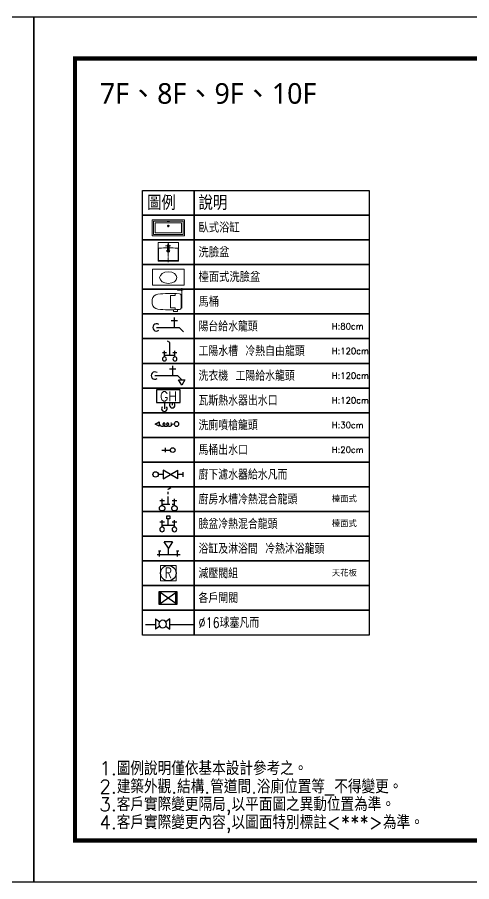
# Model space of a CAD drawing. Extents: x 489590 to 931630, y 16852 to 52972.
# Drawn here: x 504399 to 505503, y 50872 to 52972 of the extents above; entities that cross this region are included whole.
import ezdxf
from ezdxf.enums import TextEntityAlignment as Align

# ---------------------------------------------------------------- set-up
doc = ezdxf.new("R2010")
doc.units = 0
doc.header["$LTSCALE"] = 50
for name, pattern in [('BORDER', [1.75, 0.5, -0.25, 0.5, -0.25, 0, -0.25]), ('CENTER', [50.8, 31.75, -6.35, 6.35, -6.35]), ('DASHED', [0.75, 0.5, -0.25]), ('HOTWR', [0.625, 0.25, -0.075, 0.075, -0.075, 0.075, -0.075])]:
    doc.linetypes.add(name, pattern=pattern)
for name, color, linetype in [('08', 8, 'Continuous'), ('100T1-1', 4, 'Continuous'), ('A-fur', 8, 'Continuous'), ('CW', 4, 'Continuous'), ('DIM', 6, 'Continuous'), ('IRR-1', 6, 'Continuous'), ('TEMP', 15, 'Continuous'), ('text', 4, 'Continuous'), ('TOIL', 5, 'Continuous'), ('TX', 4, 'Continuous'), ('滴灌管', 171, 'BORDER'), ('瓦斯', 3, 'Continuous'), ('設備', 1, 'Continuous')]:
    doc.layers.add(name, color=color, linetype=linetype)
doc.styles.add('AEH', font='SIMPLEX.shx', dxfattribs={"bigfont": 'chineset.shx'})
doc.styles.add('CHINA', font='SIMPLEX.shx', dxfattribs={"bigfont": 'CHINESET.shx'})
doc.styles.add('SINGLE', font='SIMPLEX.shx', dxfattribs={"width": 0.8, "bigfont": 'chineset.shx'})
doc.styles.get("Standard").update_dxf_attribs({"font": 'txt.shx', "bigfont": 'chineset.shx'})
doc.styles.add('微軟正黑體', font='MSJH_0.TTF')
doc.linetypes.add('FENCELINE1', pattern='A,6.35,-2.54,[133,ltypeshp.shx,S=2.54,R=0,X=-2.54,Y=0],-2.54,25.4', length=36.83)

# ---------------------------------------------------------------- blocks, each defined once
blk = doc.blocks.new('A$C6F4479EE')
at = {"layer": '08'}
blk.add_lwpolyline([(0, 2100), (0, 0), (2970, 0), (2970, 2100)], close=True, dxfattribs=at)
at = {"layer": '08', "color": 8, "true_color": 0x737373, "const_width": 10}
blk.add_lwpolyline([(2535.7, 2000), (100, 2000), (100, 100), (2870, 100), (2870, 1814.8)], dxfattribs=at)
blk = doc.blocks.new('A$C057A232C')
at = {"layer": 'text', "style": 'CHINA'}
for s, p in [('1.圖例說明僅依基本設計參考之。', (1555.8, 333.1)), ('2.建築外觀.結構.管道間.浴廁位置等_不得變更。', (1555.8, 288.9)), ('3.客戶實際變更隔局,以平面圖之異動位置為準。', (1555.8, 245.8)), ('4.客戶實際變更內容,以圖面特別標註<***>為準。', (1555.8, 202))]:
    blk.add_text(s, height=33.075, dxfattribs=at).set_placement(p)
blk = doc.blocks.new('A$C38E96F1B')
at = {"layer": 'A-fur', "color": 8, "lineweight": 5, "true_color": 0x737373}
for p, q in [((30.5, 78.8), (30.5, 91)), ((37, 85), (24.1, 85))]:
    blk.add_line(p, q, dxfattribs=at)
for points in [[(0, 165), (0, 5), (80, 5), (80, 165)], [(7, 158), (7, 12), (73, 12), (73, 158)], [(15, 20), (65, 20), (65, 150), (15, 150)], [(7, 90), (7, 80), (9, 80), (9, 90)]]:
    blk.add_lwpolyline(points, close=True, dxfattribs=at)
for radius in [4.49, 3.22, 2.71]:
    blk.add_circle((30.5, 85), radius, dxfattribs=at)
blk = doc.blocks.new('A$C44746B4D')
at = {"layer": 'A-fur', "color": 8, "lineweight": 5, "true_color": 0x737373}
for p, q in [((-250, -129), (-250, 309)), ((-250, 309), (250, 309)), ((-22, 120), (-22, 236)), ((-21, 236), (-22, 236)), ((-21, 173), (-21, 236)), ((-2, 284), (-2, 258)), ((-1, 285), (1, 285)), ((2, 284), (2, 258)), ((8, 309), (221, 309)), ((21, 173), (21, 236)), ((23, 236), (21, 236)), ((23, 120), (23, 236)), ((250, 309), (250, -129)), ((-21, 173), (-22, 173)), ((-21, 120), (-22, 120)), ((-21, 120), (-21, 165)), ((23, 173), (21, 173)), ((21, 120), (21, 165)), ((23, 120), (21, 120)), ((238, -141), (-238, -141))]:
    blk.add_line(p, q, dxfattribs=at)
at = {"layer": 'A-fur', "color": 8, "linetype": 'CENTER', "lineweight": 5, "ltscale": 0.01, "true_color": 0x737373}
for p, q in [((65, 234), (-65, 234)), ((0, 323), (0, -163)), ((-53, 109), (43, 109))]:
    blk.add_line(p, q, dxfattribs=at)
at = {"layer": 'A-fur', "color": 8, "linetype": 'ByBlock', "lineweight": 5, "true_color": 0x737373}
for p, q in [((-237, 156), (-237, -108)), ((237, 156), (237, -108)), ((-217, -128), (0, -128)), ((217, -128), (0, -128))]:
    blk.add_line(p, q, dxfattribs=at)
at = {"layer": 'A-fur', "color": 8, "linetype": 'DASHED', "lineweight": 5, "ltscale": 20, "true_color": 0x737373}
blk.add_circle((0, 234), 17.5, dxfattribs=at)
at = {"layer": 'A-fur', "color": 8, "lineweight": 5, "true_color": 0x737373}
for centre, radius, start, end in [((0, 236), 22.5, 0, 180), ((0, 236), 20.9, 0, 180), ((-1, 284), 1, 90, 180), ((1, 284), 1, 0, 90), ((0, 109), 32, 134.6783, 45.3217), ((0, 173), 22.5, 180, 0), ((0, 120), 22.5, 180, 0), ((0, 109), 22, 168.0858, 11.9142), ((0, 173), 20.9, 180, 0), ((0, 120), 20.9, 180, 0), ((-238, -129), 12, 180, 270.1118), ((238, -129), 12, 270, 0)]:
    blk.add_arc(centre, radius, start, end, dxfattribs=at)
at = {"layer": 'A-fur', "color": 8, "linetype": 'ByBlock', "lineweight": 5, "true_color": 0x737373}
for centre, radius, start, end in [((-217, 156), 20, 91.2484, 180), ((0, -9821), 10000, 90.1289, 91.2484), ((0, -9821), 10000, 88.7516, 89.8711), ((217, 156), 20, 0, 88.7516), ((-217, -108), 20, 180, 270), ((217, -108), 20, 270, 0)]:
    blk.add_arc(centre, radius, start, end, dxfattribs=at)
blk = doc.blocks.new('A$C4EFA0F76')
at = {"layer": 'TOIL', "color": 9, "lineweight": 5, "true_color": 0xc7c8ca}
for p, q in [((0, 19.3), (0, -29.4)), ((2, 19.1), (2, -12)), ((72, 9.1), (72, -1.9)), ((11.7, -25.4), (-2.7, -25.4))]:
    blk.add_line(p, q, dxfattribs=at)
for points in [[(72, 9.1, 0.3374), (58.3, 21.6, 0.027493), (33.7, 23.4, 0.022437), (5.8, 22.6, 0.348898), (2, 19.1)], [(72, -1.9, -0.3374), (58.3, -14.5, -0.027493), (33.7, -16.2, -0.022437), (5.8, -15.5, -0.348898), (2, -12)], [(0, -22.9, -0.370325), (1.8, -24.4), (10.3, -24.4), (10.3, -25.4)], [(0, -28, 0.370325), (1.8, -26.5), (10.3, -26.5), (10.3, -25.4)]]:
    blk.add_lwpolyline(points, format="xyb", dxfattribs=at)
for points in [[(10.5, 22.9), (10.5, 27.8), (20.5, 27.8), (20.5, 23.3)], [(28, 3.6), (28, 18.8), (16.7, 18.8), (16.7, 23.2)], [(28, 3.6), (28, -11.7), (16.7, -11.7), (16.7, -16.1)]]:
    blk.add_lwpolyline(points, dxfattribs=at)
blk = doc.blocks.new('RV')
at = {"layer": 'CW', "lineweight": 0}
blk.add_lwpolyline([(-15, -30), (15, -30), (15, 0), (-15, 0)], close=True, dxfattribs=at)
at = {"layer": 'CW'}
blk.add_circle((0, -15), 15, dxfattribs=at)
at = {"layer": 'CW', "linetype": 'Continuous', "style": 'AEH', "width": 0.8}
blk.add_text('R', height=20, dxfattribs=at).set_placement((0, -15), align=Align.MIDDLE_CENTER)
blk = doc.blocks.new('W22')
for p, q in [((-18.8, 0), (18.8, 0)), ((-14.6, 2.9), (-14.6, -6)), ((0, 0), (0, -10.6)), ((14.8, 2.9), (14.8, -6)), ((-16.5, -6), (-12.8, -6)), ((0, -10.6), (-7.1, -21.1)), ((6.3, -21.1), (0, -10.6)), ((12.9, -6), (16.6, -6)), ((6.3, -21.1), (-7.1, -21.1))]:
    blk.add_line(p, q)
blk = doc.blocks.new('W16')
at = {"linetype": 'HOTWR'}
for p, q in [((0, 24.4), (3.9, 27.1)), ((0, 0), (0, 24.4)), ((-10, 0), (10, 0))]:
    blk.add_line(p, q, dxfattribs=at)
at = {"linetype": 'CENTER'}
for p, q in [((-6.1, 5.7), (-13.9, 5.7)), ((-10, -2.1), (-10, 8.7)), ((13.9, 5.7), (6.1, 5.7)), ((10, -2.1), (10, 8.7))]:
    blk.add_line(p, q, dxfattribs=at)
for centre in [(-10, -6.5), (10, -6.5)]:
    blk.add_circle(centre, 4.37, dxfattribs=at)
blk = doc.blocks.new('洗臉盆單把手冷熱龍頭')
for p, q in [((-6.1, 5.9), (-13.9, 5.9)), ((-10, -2.5), (-10, 9)), ((-10, 0.2), (10, 0.2)), ((0, 0.2), (0, 11)), ((13.9, 5.9), (6.1, 5.9)), ((10, -2.5), (10, 9))]:
    blk.add_line(p, q)
blk.add_lwpolyline([(-2.5, 11), (2.5, 11), (2.5, 16), (-2.5, 16)], close=True)
for centre in [(-10, -6.2), (10, -6.2)]:
    blk.add_circle(centre, 3.75)
blk = doc.blocks.new('逆滲透給水凡而')
for p, q in [((0, -6.9), (0, 0)), ((6, -6.9), (-6, -6.9)), ((-6, -6.9), (6, -26.9)), ((-6, -26.9), (6, -6.9)), ((-6, -26.9), (6, -26.9)), ((3.4, -33.9), (-3.4, -33.9)), ((0, -33.9), (0, -26.9))]:
    blk.add_line(p, q)
at = {"linetype": 'Continuous'}
blk.add_circle((0, 3.8), 3.75, dxfattribs=at)
blk = doc.blocks.new('馬桶出水栓')
for p, q in [((0, 17.6), (0, 3.8)), ((-3.4, 11.5), (3.4, 11.5))]:
    blk.add_line(p, q)
at = {"linetype": 'Continuous'}
blk.add_circle((0, 0), 3.75, dxfattribs=at)
blk = doc.blocks.new('沖水器')
at = {"lineweight": 0}
for p, q in [((-2.5, 8.8), (2.5, 8.8)), ((0, 3.8), (0, 8.8))]:
    blk.add_line(p, q, dxfattribs=at)
blk.add_lwpolyline([(0, 34.4), (-3.5, 28.3), (3.5, 28.3)], close=True)
at = {"linetype": 'Continuous'}
blk.add_circle((0, 0), 3.75, dxfattribs=at)
for centre, radius, start, end in [((1.2, 28.3), 1.24, 180, 256.6576), ((-2.3, 20.2), 0.415, 128.9918, 231.0082), ((-2.3, 14.4), 0.415, 128.9918, 231.0082), ((0, 23.1), 4.15, 231.0082, 76.6576), ((0, 17.3), 4.15, 231.0082, 128.9918), ((0, 11.5), 4.15, 283.3424, 128.9918), ((1.2, 6.2), 1.24, 103.3424, 180)]:
    blk.add_arc(centre, radius, start, end)
blk = doc.blocks.new('瓦斯熱水器')
at = {"linetype": 'Continuous'}
for p, q in [((-22.5, 24), (-22.5, 0)), ((22.5, 24), (-22.5, 24)), ((22.5, 0), (22.5, 24)), ((-22.5, 0), (22.5, 0)), ((-7.5, 0), (-7.5, -12.5)), ((7.5, 0), (7.5, -5.4))]:
    blk.add_line(p, q, dxfattribs=at)
for centre, major_axis, start_param, end_param in [((-7.5, -11.9), (0.53, 5.26), 1.00501, 5.47987), ((7.5, -5.1), (0.53, -5.26), 3.944908, 8.419768)]:
    blk.add_ellipse(centre, major_axis=major_axis, ratio=1, start_param=start_param, end_param=end_param, dxfattribs=at)
blk.add_text('GH', height=18, dxfattribs=at).set_placement((-16.2, 2.7))
blk = doc.blocks.new('單把手冷熱自由龍頭')
for p, q in [((0, 24.4), (3.9, 27.1)), ((0, 0), (0, 24.4)), ((-6.1, 5.7), (-13.9, 5.7)), ((-10, -2.7), (-10, 8.7)), ((-10, 0), (10, 0)), ((13.9, 5.7), (6.1, 5.7)), ((10, -2.7), (10, 8.7))]:
    blk.add_line(p, q)
for centre in [(-10, -6.5), (10, -6.5)]:
    blk.add_circle(centre, 3.75)
blk = doc.blocks.new('W27')
at = {"linetype": 'Continuous'}
for p, q in [((-40.7, -0.2), (-40.7, 22.2)), ((-51.1, 0), (-60.8, -9.7)), ((0, 0), (-51.1, 0)), ((-32.9, 15.5), (-47.4, 15.5))]:
    blk.add_line(p, q, dxfattribs=at)
blk.add_lwpolyline([(-60.8, -21.8), (-53.7, -9.7), (-67.8, -9.7)], close=True)
at = {"linetype": 'Continuous', "extrusion": (0, 0, -1)}
blk.add_ellipse((0, 0), major_axis=(-0.47, 8.38), ratio=1, start_param=-0.610066, end_param=3.864793, dxfattribs=at)
blk = doc.blocks.new('十字長栓')
at = {"linetype": 'Continuous'}
for p, q in [((-18.32, 0), (-18.32, 10.08)), ((-23, 0), (-27.34, -4.35)), ((0, 0), (-23, 0)), ((-14.8, 7.06), (-21.33, 7.06))]:
    blk.add_line(p, q, dxfattribs=at)
at = {"linetype": 'Continuous', "extrusion": (0, 0, -1)}
blk.add_ellipse((0, 0), major_axis=(-0.21, 3.77), ratio=1, start_param=-0.610066, end_param=3.864793, dxfattribs=at)
blk = doc.blocks.new('GV-B')
for p, q in [((-12.5, 9), (-12.5, -9)), ((-12.5, -9), (12.5, 9)), ((12.5, -9), (-12.5, 9)), ((12.5, -9), (12.5, 9))]:
    blk.add_line(p, q)
blk.add_lwpolyline([(-15, -10), (15, -10), (15, 10), (-15, 10)], close=True)
blk = doc.blocks.new('A$C3EE80BE7')
at = {"layer": 'A-fur', "color": 8, "lineweight": 5, "true_color": 0x737373}
blk.add_lwpolyline([(287.9, -650.6), (364.9, -650.6), (364.9, -612.1), (287.9, -612.1)], close=True, dxfattribs=at)
at = {"layer": 'A-fur', "color": 8, "lineweight": 5, "true_color": 0x737373, "extrusion": (0, 0, -1)}
blk.add_ellipse((326.4, -632.4), major_axis=(-21, 0), ratio=0.666667, dxfattribs=at)
at = {"layer": 'DIM'}
for points in [[(263.9, -420.7), (388.9, -420.7), (388.9, -480.7), (263.9, -480.7)], [(388.9, -420.7), (813.9, -420.7), (813.9, -480.7), (388.9, -480.7)], [(263.9, -480.7), (388.9, -480.7), (388.9, -540.7), (263.9, -540.7)], [(388.9, -480.7), (813.9, -480.7), (813.9, -540.7), (388.9, -540.7)], [(263.9, -540.7), (388.9, -540.7), (388.9, -600.7), (263.9, -600.7)], [(388.9, -540.7), (813.9, -540.7), (813.9, -600.7), (388.9, -600.7)], [(263.9, -600.7), (388.9, -600.7), (388.9, -660.7), (263.9, -660.7)], [(388.9, -600.7), (813.9, -600.7), (813.9, -660.7), (388.9, -660.7)], [(263.9, -660.7), (388.9, -660.7), (388.9, -720.7), (263.9, -720.7)], [(388.9, -660.7), (813.9, -660.7), (813.9, -720.7), (388.9, -720.7)], [(263.9, -720.7), (388.9, -720.7), (388.9, -780.7), (263.9, -780.7)], [(388.9, -720.7), (813.9, -720.7), (813.9, -780.7), (388.9, -780.7)], [(263.9, -780.7), (388.9, -780.7), (388.9, -840.7), (263.9, -840.7)], [(388.9, -780.7), (813.9, -780.7), (813.9, -840.7), (388.9, -840.7)], [(263.9, -840.7), (388.9, -840.7), (388.9, -900.7), (263.9, -900.7)], [(388.9, -840.7), (813.9, -840.7), (813.9, -900.7), (388.9, -900.7)], [(263.9, -900.7), (388.9, -900.7), (388.9, -960.7), (263.9, -960.7)], [(388.9, -900.7), (813.9, -900.7), (813.9, -960.7), (388.9, -960.7)], [(263.9, -960.7), (388.9, -960.7), (388.9, -1020.7), (263.9, -1020.7)], [(388.9, -960.7), (813.9, -960.7), (813.9, -1020.7), (388.9, -1020.7)], [(263.9, -1020.7), (388.9, -1020.7), (388.9, -1080.7), (263.9, -1080.7)], [(388.9, -1020.7), (813.9, -1020.7), (813.9, -1080.7), (388.9, -1080.7)], [(263.9, -1080.7), (388.9, -1080.7), (388.9, -1140.7), (263.9, -1140.7)], [(388.9, -1080.7), (813.9, -1080.7), (813.9, -1140.7), (388.9, -1140.7)], [(263.9, -1140.7), (388.9, -1140.7), (388.9, -1200.7), (263.9, -1200.7)], [(388.9, -1140.7), (813.9, -1140.7), (813.9, -1200.7), (388.9, -1200.7)], [(263.9, -1200.7), (388.9, -1200.7), (388.9, -1260.7), (263.9, -1260.7)], [(388.9, -1200.7), (813.9, -1200.7), (813.9, -1260.7), (388.9, -1260.7)], [(263.9, -1260.7), (388.9, -1260.7), (388.9, -1320.7), (263.9, -1320.7)], [(388.9, -1260.7), (813.9, -1260.7), (813.9, -1320.7), (388.9, -1320.7)], [(263.9, -1320.7), (388.9, -1320.7), (388.9, -1380.7), (263.9, -1380.7)], [(388.9, -1320.7), (813.9, -1320.7), (813.9, -1380.7), (388.9, -1380.7)], [(263.9, -1380.7), (388.9, -1380.7), (388.9, -1440.7), (263.9, -1440.7)], [(388.9, -1380.7), (813.9, -1380.7), (813.9, -1440.7), (388.9, -1440.7)], [(263.9, -1440.7), (388.9, -1440.7), (388.9, -1500.7), (263.9, -1500.7)], [(388.9, -1440.7), (813.9, -1440.7), (813.9, -1500.7), (388.9, -1500.7)]]:
    blk.add_lwpolyline(points, close=True, dxfattribs=at)
at = {"layer": 'A-fur', "color": 8, "lineweight": 5, "true_color": 0x737373, "xscale": 0.4899999999999999, "yscale": 0.4899999999999999, "zscale": 0.4899999999999999, "rotation": 270}
blk.add_blockref('A$C38E96F1B', (284.8, -492.1), dxfattribs=at)
at = {"layer": 'CW'}
for name, p, xscale, yscale, zscale in [('十字長栓', (297.7, -753.4), -2.388323757672346, 2.388323757672346, 2.388323757672342), ('單把手冷熱自由龍頭', (329.7, -821.7), -1.28, 1.28, 1.28), ('洗臉盆單把手冷熱龍頭', (326.3, -1234.8), -1.5, 1.5, 1.5), ('RV', (326.4, -1331.6), 1.25, 1.25, 1.25), ('GV-B', (325.6, -1410.7), 1.5, 1.5, 1.5)]:
    blk.add_blockref(name, p, dxfattribs=dict(at, xscale=xscale, yscale=yscale, zscale=zscale))
at = {"layer": 'CW', "linetype": 'Continuous'}
for name, p, xscale, yscale, zscale in [('W27', (293.8, -870.4), -1.074745690952588, 1.074745690952588, 1.074745690952588), ('W16', (326.4, -1183.1), 1.5, 1.5, 1.5)]:
    blk.add_blockref(name, p, dxfattribs=dict(at, xscale=xscale, yscale=yscale, zscale=zscale))
at = {"layer": 'CW', "lineweight": 0, "xscale": -1.500000000000003, "yscale": 1.500000000000003, "zscale": 1.5, "rotation": 90}
blk.add_blockref('沖水器', (346.4, -988.1), dxfattribs=at)
at = {"layer": 'CW'}
for name, p, xscale, yscale, zscale, rotation in [('馬桶出水栓', (337.1, -1051.3), 1.500000000000003, 1.500000000000003, 1.500000000000003, 90), ('逆滲透給水凡而', (302.2, -1110.7), 1.746488839574161, 1.746488839574161, 1.746488839574161, 90), ('W22', (327, -1305.3), -1.483154296875, 1.483154296875, 1.483154296875, 180)]:
    blk.add_blockref(name, p, dxfattribs=dict(at, xscale=xscale, yscale=yscale, zscale=zscale, rotation=rotation))
at = {"layer": 'TEMP', "color": 8, "lineweight": 5, "true_color": 0x737373, "xscale": 0.1, "yscale": 0.1, "zscale": 0.1}
blk.add_blockref('A$C44746B4D', (326.4, -578.3), dxfattribs=at)
at = {"layer": 'TOIL', "lineweight": 5, "rotation": 180}
blk.add_blockref('A$C4EFA0F76', (359.4, -687.2), dxfattribs=at)
at = {"layer": '瓦斯', "xscale": 1.265625, "yscale": 1.265625, "zscale": 1.265625}
blk.add_blockref('瓦斯熱水器', (326.4, -935.7), dxfattribs=at)
at = {"layer": 'TX', "style": 'SINGLE'}
for s, p in [('圖例', (274.7, -450.7)), ('說明', (399.7, -450.7))]:
    blk.add_text(s, height=35, dxfattribs=at).set_placement(p, align=Align.MIDDLE_LEFT)
at = {"layer": 'TX'}
for s, height, p in [('臥式浴缸', 25, (399.7, -510.7)), ('洗臉盆', 25, (399.7, -570.7)), ('檯面式洗臉盆', 25, (399.7, -630.7)), ('馬桶', 25, (399.7, -690.7)), ('H:80cm', 15, (723.6, -750.7)), ('H:120cm', 15, (723.6, -810.7)), ('H:120cm', 15, (723.6, -870.7)), ('H:120cm', 15, (723.6, -930.7)), ('H:30cm', 15, (723.6, -990.7)), ('H:20cm', 15, (723.6, -1050.7)), ('檯面式', 15, (723.6, -1170.7)), ('檯面式', 15, (723.6, -1230.7)), ('天花板', 15, (723.6, -1350.7))]:
    blk.add_text(s, height=height, dxfattribs=at).set_placement(p, align=Align.MIDDLE_LEFT)
at = {"layer": 'TX', "width": 0.8}
for s, p in [('陽台給水龍頭', (399.7, -750.7)), ('工陽水槽 冷熱自由龍頭', (399.7, -810.7)), ('洗衣機 工陽給水龍頭', (399.7, -870.7)), ('瓦斯熱水器出水口', (399.7, -930.7)), ('洗廁噴槍龍頭', (399.7, -990.7)), ('馬桶出水口', (399.7, -1050.7)), ('廚下濾水器給水凡而', (399.7, -1110.7)), ('廚房水槽冷熱混合龍頭', (399.7, -1170.7)), ('臉盆冷熱混合龍頭', (399.7, -1230.7)), ('浴缸及淋浴間 冷熱沐浴龍頭', (399.7, -1290.7)), ('減壓閥組', (399.7, -1350.7)), ('各戶閘閥', (399.7, -1410.7)), ('%%C16球塞凡而', (399.7, -1470.7))]:
    blk.add_text(s, height=25, dxfattribs=at).set_placement(p, align=Align.MIDDLE_LEFT)
blk = doc.blocks.new('A$C0de402e8')
at = {"layer": '設備'}
for p, q in [((0, 0), (0, 92.2)), ((0, 92.2), (36.4, 65.8)), ((127.4, 92.2), (91, 65.8)), ((127.4, 92.2), (127.4, 0)), ((36.4, 26.3), (0, 0)), ((91, 26.3), (127.4, 0))]:
    blk.add_line(p, q, dxfattribs=at)
blk.add_circle((63.7, 46.1), 33.7, dxfattribs=at)

msp = doc.modelspace()

# ---------------------------------------------------------------- linework, layer by layer
at = {"layer": '100T1-1'}
msp.add_line((504710.3, 51497.2, -120959), (504735.4, 51497.2, -120959), dxfattribs=at)
at = {"layer": '滴灌管', "linetype": 'FENCELINE1', "elevation": -120959}
msp.add_lwpolyline([(504769.8, 51497.2), (504769.8, 51497.2), (504826.1, 51497.2)], dxfattribs=at)

# ---------------------------------------------------------------- block references
at = {"layer": '08'}
for p in [(501469.6, 50872.1, -120959), (504439.6, 50872.1, -120959)]:
    msp.add_blockref('A$C6F4479EE', p, dxfattribs=at)
at = {"layer": 'DIM'}
msp.add_blockref('A$C3EE80BE7', (504439.6, 52972.1, -120959), dxfattribs=at)
at = {"layer": 'IRR-1', "xscale": -0.269892172357449, "yscale": 0.269892172357449, "zscale": 0.269892172357449}
msp.add_blockref('A$C0de402e8', (504769.6, 51485.6, -120959), dxfattribs=at)
at = {"layer": 'text'}
msp.add_blockref('A$C057A232C', (503042.5, 50797.8, -120959), dxfattribs=at)

# ---------------------------------------------------------------- texts
at = {"layer": 'TX', "style": '微軟正黑體'}
msp.add_text('7F、8F、9F、10F', height=50, dxfattribs=at).set_placement((504599.6, 52812.1, -120959), align=Align.TOP_LEFT)

doc.saveas('drawing.dxf')
